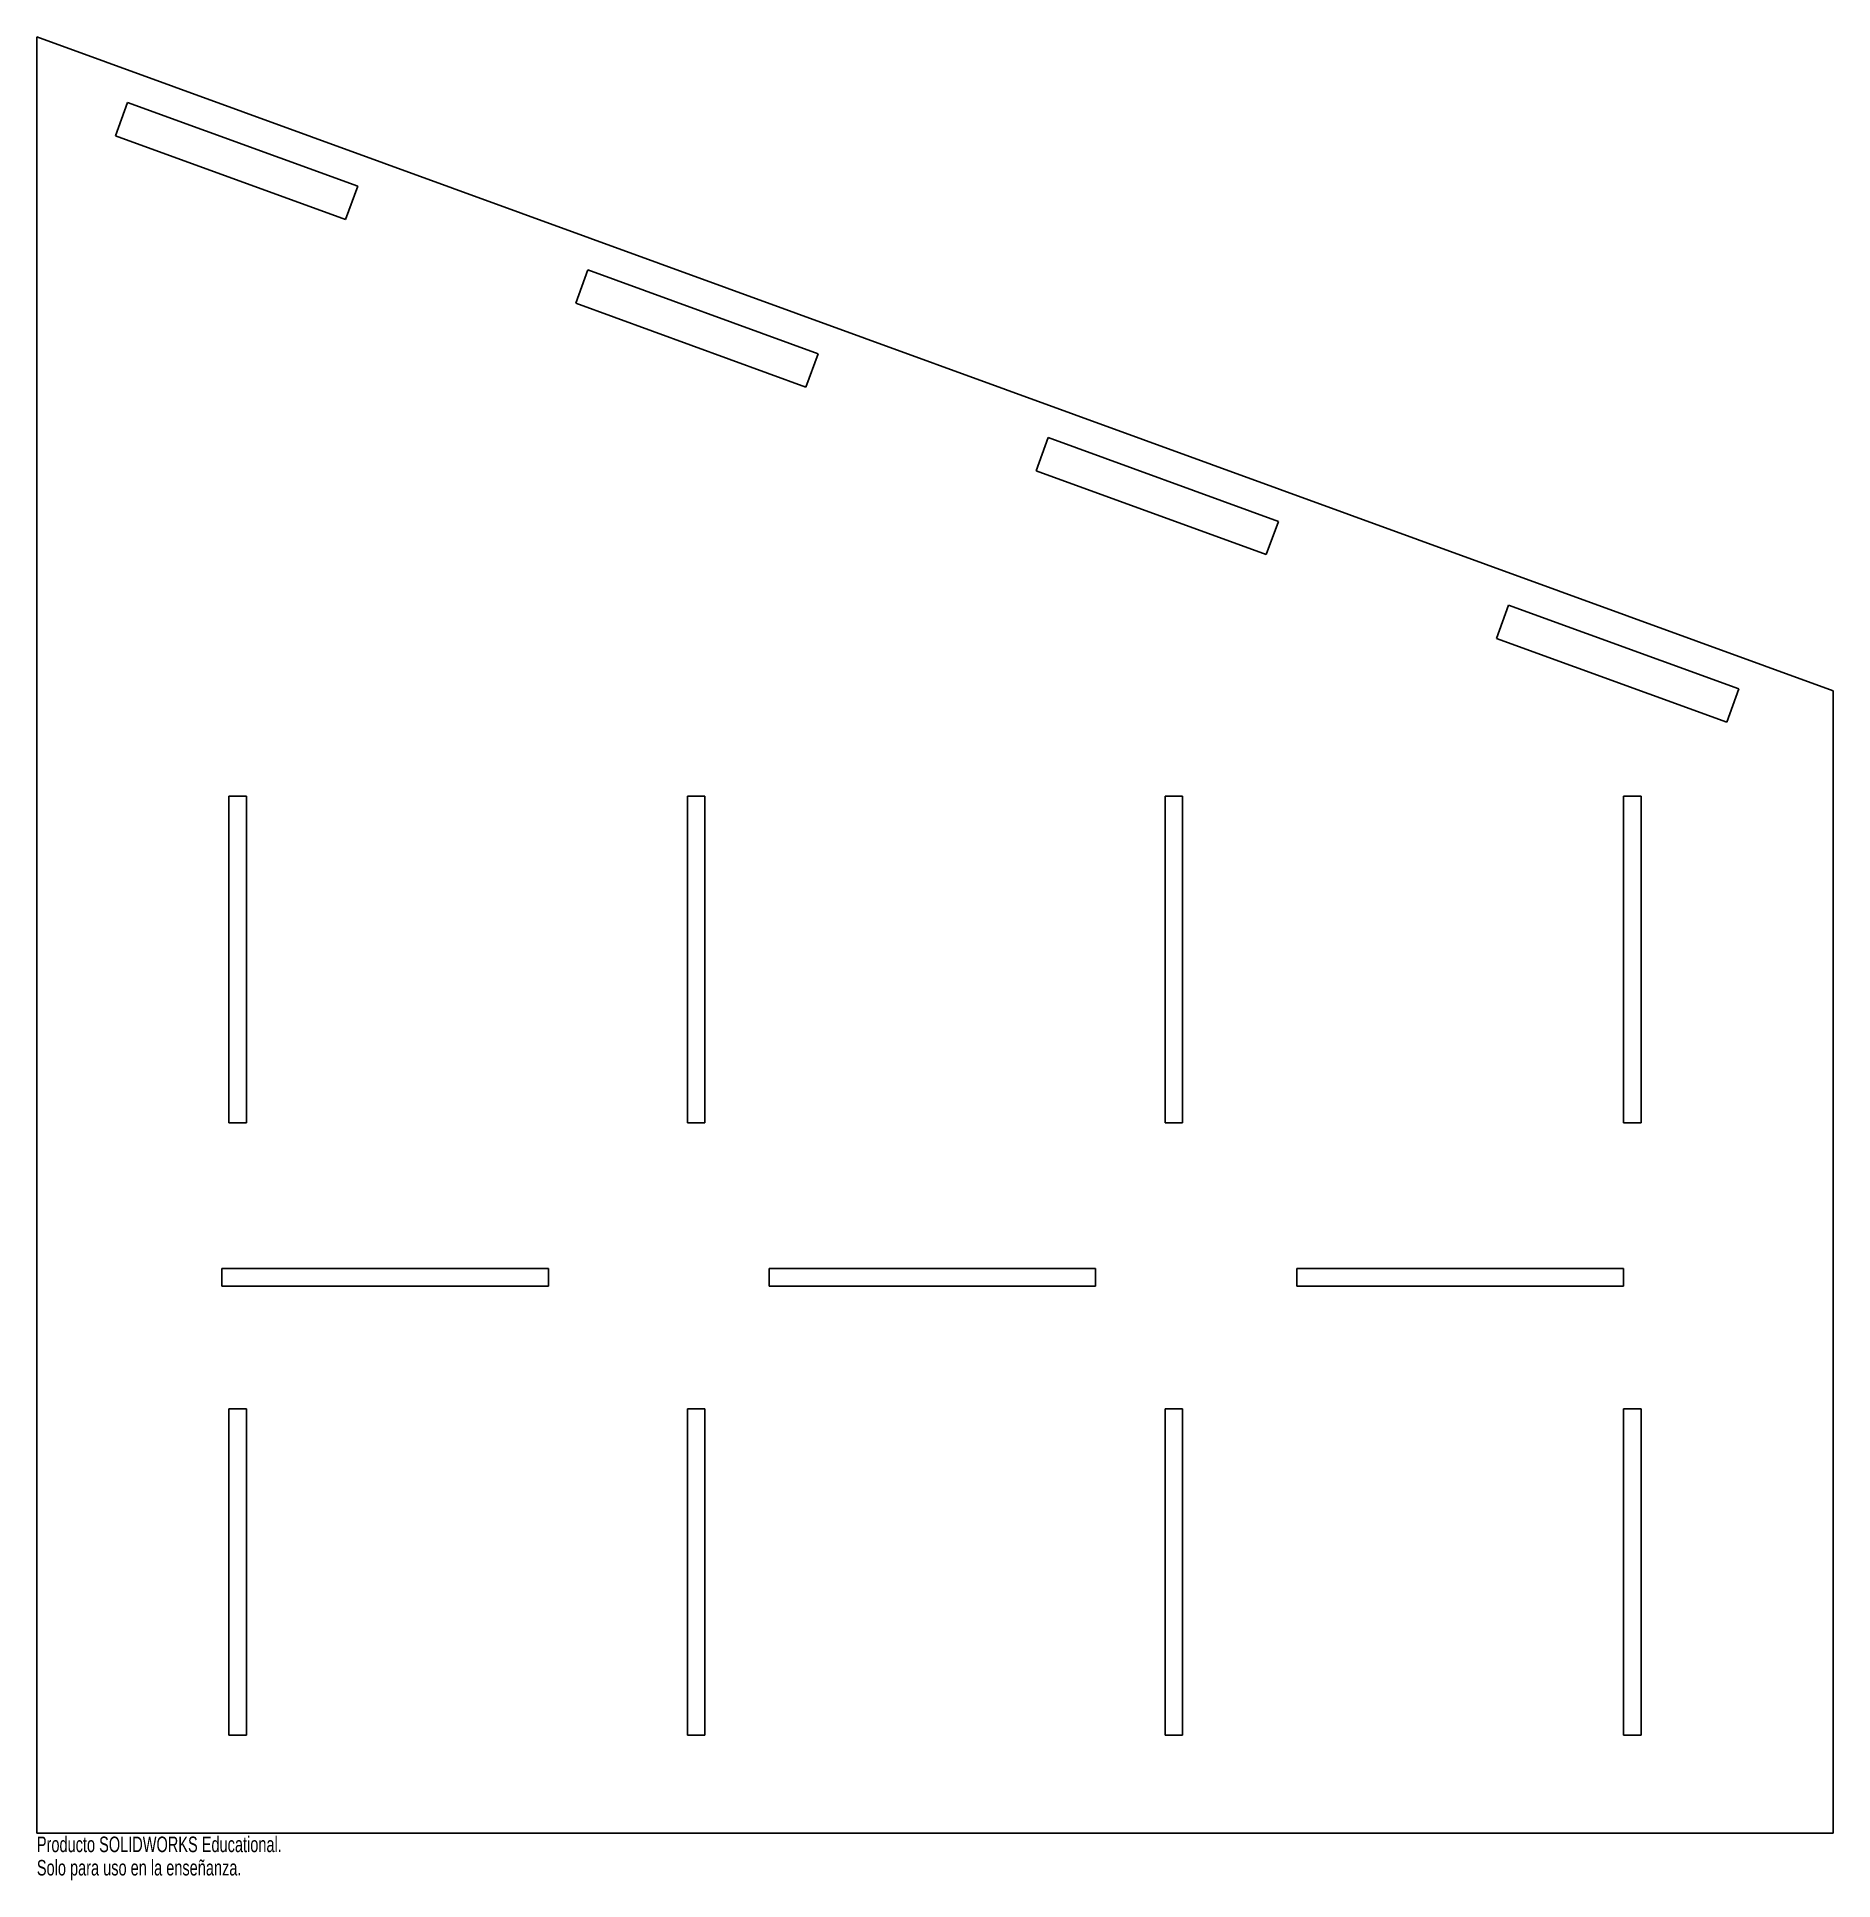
# Model space of a CAD drawing. Header units: inches. Extents: x 0 to 22, y -22.6 to 0.
import ezdxf

# ---------------------------------------------------------------- set-up
doc = ezdxf.new("R2010")
doc.units = ezdxf.units.IN
doc.header["$MEASUREMENT"] = 0
doc.styles.add('SLDTEXTSTYLE0', font='TXT', dxfattribs={"width": 0.7})

msp = doc.modelspace()

# ---------------------------------------------------------------- linework, layer by layer
at = {"color": 7, "linetype": 'Continuous', "lineweight": 25}
for p, q in [((22, -8.007), (0, 0)), ((0, 0), (0, -22)), ((0.962, -1.21), (1.11, -0.803)), ((3.93, -1.829), (1.11, -0.803)), ((0.962, -1.21), (3.781, -2.236)), ((3.93, -1.829), (3.781, -2.236)), ((6.6, -3.262), (6.749, -2.855)), ((9.568, -3.881), (6.749, -2.855)), ((6.6, -3.262), (9.42, -4.288)), ((9.568, -3.881), (9.42, -4.288)), ((12.239, -5.314), (12.387, -4.907)), ((15.206, -5.934), (12.387, -4.907)), ((12.239, -5.314), (15.058, -6.34)), ((15.206, -5.934), (15.058, -6.34)), ((17.877, -7.367), (18.025, -6.96)), ((20.844, -7.986), (18.025, -6.96)), ((17.877, -7.367), (20.696, -8.393)), ((20.844, -7.986), (20.696, -8.393)), ((22, -22), (22, -8.007)), ((2.35, -13.3), (2.35, -9.3)), ((2.35, -9.3), (2.567, -9.3)), ((2.567, -13.3), (2.567, -9.3)), ((7.967, -13.3), (7.967, -9.3)), ((8.183, -9.3), (7.967, -9.3)), ((8.183, -13.3), (8.183, -9.3)), ((13.817, -13.3), (13.817, -9.3)), ((13.817, -9.3), (14.033, -9.3)), ((14.033, -13.3), (14.033, -9.3)), ((19.65, -9.3), (19.433, -9.3)), ((19.433, -13.3), (19.433, -9.3)), ((19.65, -13.3), (19.65, -9.3)), ((2.35, -13.3), (2.567, -13.3)), ((8.183, -13.3), (7.967, -13.3)), ((13.817, -13.3), (14.033, -13.3)), ((19.65, -13.3), (19.433, -13.3)), ((2.267, -15.3), (2.267, -15.083)), ((2.267, -15.083), (6.267, -15.083)), ((6.267, -15.3), (6.267, -15.083)), ((8.967, -15.3), (8.967, -15.083)), ((8.967, -15.083), (12.967, -15.083)), ((12.967, -15.3), (12.967, -15.083)), ((15.433, -15.3), (15.433, -15.083)), ((15.433, -15.083), (19.433, -15.083)), ((19.433, -15.3), (19.433, -15.083)), ((2.267, -15.3), (6.267, -15.3)), ((8.967, -15.3), (12.967, -15.3)), ((15.433, -15.3), (19.433, -15.3)), ((2.35, -20.8), (2.35, -16.8)), ((2.35, -16.8), (2.567, -16.8)), ((2.567, -20.8), (2.567, -16.8)), ((7.967, -20.8), (7.967, -16.8)), ((8.183, -16.8), (7.967, -16.8)), ((8.183, -20.8), (8.183, -16.8)), ((13.817, -20.8), (13.817, -16.8)), ((13.817, -16.8), (14.033, -16.8)), ((14.033, -20.8), (14.033, -16.8)), ((19.65, -16.8), (19.433, -16.8)), ((19.433, -20.8), (19.433, -16.8)), ((19.65, -20.8), (19.65, -16.8)), ((2.35, -20.8), (2.567, -20.8)), ((8.183, -20.8), (7.967, -20.8)), ((13.817, -20.8), (14.033, -20.8)), ((19.65, -20.8), (19.433, -20.8)), ((0, -22), (22, -22))]:
    msp.add_line(p, q, dxfattribs=at)

# ---------------------------------------------------------------- texts
at = {"color": 7, "linetype": 'Continuous', "char_height": 0.1903, "attachment_point": 1, "style": 'SLDTEXTSTYLE0'}
for s, insert in [('Producto SOLIDWORKS Educational.', (0, -22.04)), ('Solo para uso en la enseñanza.', (0, -22.326))]:
    msp.add_mtext(s, dxfattribs=dict(at, insert=insert))

doc.saveas('drawing.dxf')
